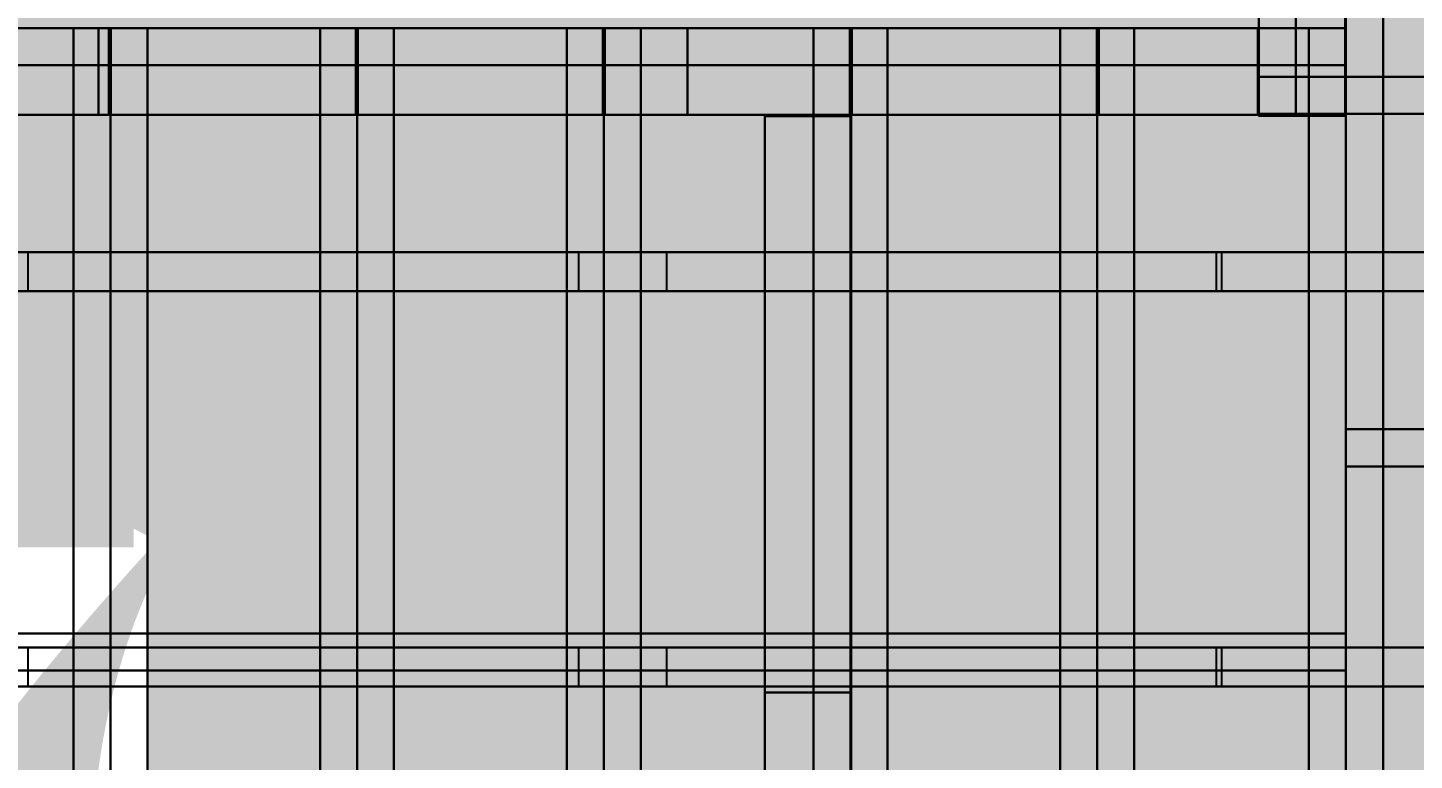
# Model space of a CAD drawing. Header units: inches. Extents: x -252 to 449, y -12 to 800.
# Drawn here: x -98.9 to -42.7, y 272.9 to 302.5 of the extents above; entities that cross this region are included whole.
import ezdxf

# ---------------------------------------------------------------- set-up
doc = ezdxf.new("R2010")
doc.units = ezdxf.units.IN
doc.header["$MEASUREMENT"] = 0
for name, color, linetype in [('C2', 2, 'CONTINUOUS'), ('RT2', 7, 'CONTINUOUS'), ('W1', 5, 'CONTINUOUS'), ('W2', 5, 'CONTINUOUS')]:
    doc.layers.add(name, color=color, linetype=linetype)

msp = doc.modelspace()

# ---------------------------------------------------------------- linework, layer by layer
at = {"layer": 'C2'}
for points in [[(-45.5, 319.02, 78.63), (-45.5, 253.53, 78.63), (-45.5, 253.53, 82.19), (-45.5, 319.02, 82.19)], [(-44, 319.02, 78.63), (-44, 253.53, 78.63), (-45.5, 253.53, 78.63), (-45.5, 319.02, 78.63)], [(-44, 253.53, 82.19), (-44, 319.02, 82.19), (-45.5, 319.02, 82.19), (-45.5, 253.53, 82.19)], [(-49.03, 309.03, 86.88), (-49.03, 299.04, 86.88), (-49.03, 299.04, 90.44), (-49.03, 309.03, 90.44)], [(-47.53, 309.03, 86.88), (-47.53, 299.04, 86.88), (-49.03, 299.04, 86.88), (-49.03, 309.03, 86.88)], [(-47.53, 299.04, 90.44), (-47.53, 309.03, 90.44), (-49.03, 309.03, 90.44), (-49.03, 299.04, 90.44)], [(-95.53, 302.51, 28.75), (-105.51, 302.51, 28.75), (-105.51, 302.51, 32.31), (-95.53, 302.51, 32.31)], [(-95.53, 301.01, 28.75), (-105.51, 301.01, 28.75), (-105.51, 302.51, 28.75), (-95.53, 302.51, 28.75)], [(-105.51, 301.01, 32.31), (-95.53, 301.01, 32.31), (-95.53, 302.51, 32.31), (-105.51, 302.51, 32.31)], [(-97.02, 253.53, 28.75), (-97.02, 302.51, 28.75), (-95.53, 302.51, 28.75), (-95.53, 253.53, 28.75)], [(-97.02, 302.51, 32.31), (-97.02, 253.53, 32.31), (-95.53, 253.53, 32.31), (-95.53, 302.51, 32.31)], [(-85.54, 302.51, 37), (-95.53, 302.51, 37), (-95.53, 302.51, 40.56), (-85.54, 302.51, 40.56)], [(-85.54, 301.01, 37), (-95.53, 301.01, 37), (-95.53, 302.51, 37), (-85.54, 302.51, 37)], [(-95.53, 301.01, 40.56), (-85.54, 301.01, 40.56), (-85.54, 302.51, 40.56), (-95.53, 302.51, 40.56)], [(-95.53, 302.51, 37), (-95.53, 253.53, 37), (-95.53, 253.53, 40.56), (-95.53, 302.51, 40.56)], [(-94.03, 302.51, 37), (-94.03, 253.53, 37), (-95.53, 253.53, 37), (-95.53, 302.51, 37)], [(-94.03, 253.53, 40.56), (-94.03, 302.51, 40.56), (-95.53, 302.51, 40.56), (-95.53, 253.53, 40.56)], [(-95.53, 253.53, 28.75), (-95.53, 302.51, 28.75), (-95.53, 302.51, 32.31), (-95.53, 253.53, 32.31)], [(-87.04, 253.53, 37), (-87.04, 302.51, 37), (-85.54, 302.51, 37), (-85.54, 253.53, 37)], [(-87.04, 302.51, 40.56), (-87.04, 253.53, 40.56), (-85.54, 253.53, 40.56), (-85.54, 302.51, 40.56)], [(-75.55, 302.51, 45.37), (-85.54, 302.51, 45.37), (-85.54, 302.51, 48.94), (-75.55, 302.51, 48.94)], [(-75.55, 301.01, 45.37), (-85.54, 301.01, 45.37), (-85.54, 302.51, 45.37), (-75.55, 302.51, 45.37)], [(-85.54, 301.01, 48.94), (-75.55, 301.01, 48.94), (-75.55, 302.51, 48.94), (-85.54, 302.51, 48.94)], [(-85.54, 302.51, 45.37), (-85.54, 253.53, 45.37), (-85.54, 253.53, 48.94), (-85.54, 302.51, 48.94)], [(-84.05, 302.51, 45.37), (-84.05, 253.53, 45.37), (-85.54, 253.53, 45.37), (-85.54, 302.51, 45.37)], [(-84.05, 253.53, 48.94), (-84.05, 302.51, 48.94), (-85.54, 302.51, 48.94), (-85.54, 253.53, 48.94)], [(-85.54, 253.53, 37), (-85.54, 302.51, 37), (-85.54, 302.51, 40.56), (-85.54, 253.53, 40.56)], [(-77.05, 253.53, 45.37), (-77.05, 302.51, 45.37), (-75.55, 302.51, 45.37), (-75.55, 253.53, 45.37)], [(-77.05, 302.51, 48.94), (-77.05, 253.53, 48.94), (-75.55, 253.53, 48.94), (-75.55, 302.51, 48.94)], [(-65.57, 302.51, 53.63), (-75.55, 302.51, 53.63), (-75.55, 302.51, 57.19), (-65.57, 302.51, 57.19)], [(-65.57, 301.01, 53.63), (-75.55, 301.01, 53.63), (-75.55, 302.51, 53.63), (-65.57, 302.51, 53.63)], [(-75.55, 301.01, 57.19), (-65.57, 301.01, 57.19), (-65.57, 302.51, 57.19), (-75.55, 302.51, 57.19)], [(-75.55, 302.51, 53.63), (-75.55, 253.53, 53.63), (-75.55, 253.53, 57.19), (-75.55, 302.51, 57.19)], [(-74.06, 302.51, 53.63), (-74.06, 253.53, 53.63), (-75.55, 253.53, 53.63), (-75.55, 302.51, 53.63)], [(-74.06, 253.53, 57.19), (-74.06, 302.51, 57.19), (-75.55, 302.51, 57.19), (-75.55, 253.53, 57.19)], [(-75.55, 253.53, 45.37), (-75.55, 302.51, 45.37), (-75.55, 302.51, 48.94), (-75.55, 253.53, 48.94)], [(-67.06, 253.53, 53.63), (-67.06, 302.51, 53.63), (-65.57, 302.51, 53.63), (-65.57, 253.53, 53.63)], [(-67.06, 302.51, 57.19), (-67.06, 253.53, 57.19), (-65.57, 253.53, 57.19), (-65.57, 302.51, 57.19)], [(-55.58, 302.51, 62), (-65.57, 302.51, 62), (-65.57, 302.51, 65.56), (-55.58, 302.51, 65.56)], [(-55.58, 301.01, 62), (-65.57, 301.01, 62), (-65.57, 302.51, 62), (-55.58, 302.51, 62)], [(-65.57, 301.01, 65.56), (-55.58, 301.01, 65.56), (-55.58, 302.51, 65.56), (-65.57, 302.51, 65.56)], [(-65.57, 302.51, 62), (-65.57, 253.53, 62), (-65.57, 253.53, 65.56), (-65.57, 302.51, 65.56)], [(-64.07, 302.51, 62), (-64.07, 253.53, 62), (-65.57, 253.53, 62), (-65.57, 302.51, 62)], [(-64.07, 253.53, 65.56), (-64.07, 302.51, 65.56), (-65.57, 302.51, 65.56), (-65.57, 253.53, 65.56)], [(-65.57, 253.53, 53.63), (-65.57, 302.51, 53.63), (-65.57, 302.51, 57.19), (-65.57, 253.53, 57.19)], [(-57.08, 253.53, 62), (-57.08, 302.51, 62), (-55.58, 302.51, 62), (-55.58, 253.53, 62)], [(-57.08, 302.51, 65.56), (-57.08, 253.53, 65.56), (-55.58, 253.53, 65.56), (-55.58, 302.51, 65.56)], [(-45.5, 302.51, 70.25), (-55.58, 302.51, 70.25), (-55.58, 302.51, 73.81), (-45.5, 302.51, 73.81)], [(-45.5, 301.01, 70.25), (-55.58, 301.01, 70.25), (-55.58, 302.51, 70.25), (-45.5, 302.51, 70.25)], [(-55.58, 301.01, 73.81), (-45.5, 301.01, 73.81), (-45.5, 302.51, 73.81), (-55.58, 302.51, 73.81)], [(-55.58, 302.51, 70.25), (-55.58, 253.53, 70.25), (-55.58, 253.53, 73.81), (-55.58, 302.51, 73.81)], [(-54.08, 302.51, 70.25), (-54.08, 253.53, 70.25), (-55.58, 253.53, 70.25), (-55.58, 302.51, 70.25)], [(-54.08, 253.53, 73.81), (-54.08, 302.51, 73.81), (-55.58, 302.51, 73.81), (-55.58, 253.53, 73.81)], [(-55.58, 253.53, 62), (-55.58, 302.51, 62), (-55.58, 302.51, 65.56), (-55.58, 253.53, 65.56)], [(-47, 253.53, 70.25), (-47, 302.51, 70.25), (-45.5, 302.51, 70.25), (-45.5, 253.53, 70.25)], [(-47, 302.51, 73.81), (-47, 253.53, 73.81), (-45.5, 253.53, 73.81), (-45.5, 302.51, 73.81)], [(-45.5, 253.53, 70.25), (-45.5, 302.51, 70.25), (-45.5, 302.51, 73.81), (-45.5, 253.53, 73.81)], [(-49.03, 300.54, 86.88), (0, 300.54, 86.88), (0, 299.04, 86.88), (-49.03, 299.04, 86.88)], [(0, 300.54, 90.44), (-49.03, 300.54, 90.44), (-49.03, 299.04, 90.44), (0, 299.04, 90.44)], [(-49.03, 299.04, 86.88), (0, 299.04, 86.88), (0, 299.04, 90.44), (-49.03, 299.04, 90.44)], [(-22.75, 286.28, 78.63), (-45.5, 286.28, 78.63), (-45.5, 286.28, 82.19), (-22.75, 286.28, 82.19)], [(-22.75, 284.78, 78.63), (-45.5, 284.78, 78.63), (-45.5, 286.28, 78.63), (-22.75, 286.28, 78.63)], [(-45.5, 284.78, 82.19), (-22.75, 284.78, 82.19), (-22.75, 286.28, 82.19), (-45.5, 286.28, 82.19)], [(-95.53, 278.02, 28.75), (-105.51, 278.02, 28.75), (-105.51, 278.02, 32.31), (-95.53, 278.02, 32.31)], [(-95.53, 276.52, 28.75), (-105.51, 276.52, 28.75), (-105.51, 278.02, 28.75), (-95.53, 278.02, 28.75)], [(-105.51, 276.52, 32.31), (-95.53, 276.52, 32.31), (-95.53, 278.02, 32.31), (-105.51, 278.02, 32.31)], [(-85.54, 278.02, 37), (-95.53, 278.02, 37), (-95.53, 278.02, 40.56), (-85.54, 278.02, 40.56)], [(-85.54, 276.52, 37), (-95.53, 276.52, 37), (-95.53, 278.02, 37), (-85.54, 278.02, 37)], [(-95.53, 276.52, 40.56), (-85.54, 276.52, 40.56), (-85.54, 278.02, 40.56), (-95.53, 278.02, 40.56)], [(-75.55, 278.02, 45.37), (-85.54, 278.02, 45.37), (-85.54, 278.02, 48.94), (-75.55, 278.02, 48.94)], [(-75.55, 276.52, 45.37), (-85.54, 276.52, 45.37), (-85.54, 278.02, 45.37), (-75.55, 278.02, 45.37)], [(-85.54, 276.52, 48.94), (-75.55, 276.52, 48.94), (-75.55, 278.02, 48.94), (-85.54, 278.02, 48.94)], [(-65.57, 278.02, 53.63), (-75.55, 278.02, 53.63), (-75.55, 278.02, 57.19), (-65.57, 278.02, 57.19)], [(-65.57, 276.52, 53.63), (-75.55, 276.52, 53.63), (-75.55, 278.02, 53.63), (-65.57, 278.02, 53.63)], [(-75.55, 276.52, 57.19), (-65.57, 276.52, 57.19), (-65.57, 278.02, 57.19), (-75.55, 278.02, 57.19)], [(-55.58, 278.02, 62), (-65.57, 278.02, 62), (-65.57, 278.02, 65.56), (-55.58, 278.02, 65.56)], [(-55.58, 276.52, 62), (-65.57, 276.52, 62), (-65.57, 278.02, 62), (-55.58, 278.02, 62)], [(-65.57, 276.52, 65.56), (-55.58, 276.52, 65.56), (-55.58, 278.02, 65.56), (-65.57, 278.02, 65.56)], [(-45.5, 278.02, 70.25), (-55.58, 278.02, 70.25), (-55.58, 278.02, 73.81), (-45.5, 278.02, 73.81)], [(-45.5, 276.52, 70.25), (-55.58, 276.52, 70.25), (-55.58, 278.02, 70.25), (-45.5, 278.02, 70.25)], [(-55.58, 276.52, 73.81), (-45.5, 276.52, 73.81), (-45.5, 278.02, 73.81), (-55.58, 278.02, 73.81)]]:
    msp.add_3dface(points, dxfattribs=at)
at = {"layer": 'RT2'}
for points in [[(0, 291.87, 229.96), (-252, 291.87, 229.96), (-252, 293.45, 229.96), (0, 293.45, 229.96)], [(0, 293.45, 229.96), (-252, 293.45, 229.96), (-252, 293.45, 232.01), (0, 293.45, 232.01)], [(0, 293.45, 234.96), (-1.17, 293.45, 233.28), (-127.17, 293.45, 321.51), (-126, 293.45, 323.19)], [(0, 293.45, 234.96), (-126, 293.45, 323.19), (-126, 291.87, 323.19), (0, 291.87, 234.96)], [(-76.56, 293.45, 287.99), (-98.87, 293.45, 230.71), (-98.87, 291.87, 230.71), (-76.56, 291.87, 287.99)], [(-76.56, 293.45, 287.99), (-74.65, 293.45, 287.24), (-96.96, 293.45, 229.97), (-98.87, 293.45, 230.71)], [(-50.75, 293.45, 230.73), (-52.65, 293.45, 229.97), (-74.92, 293.45, 285.33), (-73.02, 293.45, 286.09)], [(-50.75, 293.45, 230.73), (-73.02, 293.45, 286.09), (-73.02, 291.87, 286.09), (-50.75, 291.87, 230.73)], [(-28.07, 293.45, 254.61), (-50.54, 293.45, 231.39), (-50.54, 291.87, 231.39), (-28.07, 291.87, 254.61)], [(-28.07, 293.45, 254.61), (-26.59, 293.45, 253.19), (-49.07, 293.45, 229.96), (-50.54, 293.45, 231.39)], [(0, 291.87, 229.96), (0, 291.87, 232.01), (-252, 291.87, 232.01), (-252, 291.87, 229.96)], [(0, 291.87, 234.96), (-126, 291.87, 323.19), (-127.17, 291.87, 321.51), (-1.17, 291.87, 233.28)], [(-76.56, 291.87, 287.99), (-98.87, 291.87, 230.71), (-96.96, 291.87, 229.97), (-74.65, 291.87, 287.24)], [(-50.75, 291.87, 230.73), (-73.02, 291.87, 286.09), (-74.92, 291.87, 285.33), (-52.65, 291.87, 229.97)], [(-28.07, 291.87, 254.61), (-50.54, 291.87, 231.39), (-49.07, 291.87, 229.96), (-26.59, 291.87, 253.19)], [(0, 275.87, 229.96), (-252, 275.87, 229.96), (-252, 277.45, 229.96), (0, 277.45, 229.96)], [(0, 277.45, 229.96), (-252, 277.45, 229.96), (-252, 277.45, 232.01), (0, 277.45, 232.01)], [(0, 277.45, 234.96), (-1.17, 277.45, 233.28), (-127.17, 277.45, 321.51), (-126, 277.45, 323.19)], [(0, 277.45, 234.96), (-126, 277.45, 323.19), (-126, 275.87, 323.19), (0, 275.87, 234.96)], [(-76.56, 277.45, 287.99), (-98.87, 277.45, 230.71), (-98.87, 275.87, 230.71), (-76.56, 275.87, 287.99)], [(-76.56, 277.45, 287.99), (-74.65, 277.45, 287.24), (-96.96, 277.45, 229.97), (-98.87, 277.45, 230.71)], [(-50.75, 277.45, 230.73), (-52.65, 277.45, 229.97), (-74.92, 277.45, 285.33), (-73.02, 277.45, 286.09)], [(-50.75, 277.45, 230.73), (-73.02, 277.45, 286.09), (-73.02, 275.87, 286.09), (-50.75, 275.87, 230.73)], [(-28.07, 277.45, 254.61), (-50.54, 277.45, 231.39), (-50.54, 275.87, 231.39), (-28.07, 275.87, 254.61)], [(-28.07, 277.45, 254.61), (-26.59, 277.45, 253.19), (-49.07, 277.45, 229.96), (-50.54, 277.45, 231.39)], [(0, 275.87, 229.96), (0, 275.87, 232.01), (-252, 275.87, 232.01), (-252, 275.87, 229.96)], [(0, 275.87, 234.96), (-126, 275.87, 323.19), (-127.17, 275.87, 321.51), (-1.17, 275.87, 233.28)], [(-76.56, 275.87, 287.99), (-98.87, 275.87, 230.71), (-96.96, 275.87, 229.97), (-74.65, 275.87, 287.24)], [(-50.75, 275.87, 230.73), (-73.02, 275.87, 286.09), (-74.92, 275.87, 285.33), (-52.65, 275.87, 229.97)], [(-28.07, 275.87, 254.61), (-50.54, 275.87, 231.39), (-49.07, 275.87, 229.96), (-26.59, 275.87, 253.19)]]:
    msp.add_3dface(points, dxfattribs=at)
at = {"layer": 'W1'}
for points in [[(-45.53, 298.97, 108), (-45.53, 319.03, 108), (-49.03, 319.03, 108), (-49.03, 298.97, 108)], [(-49.03, 319.03, 106.54), (-49.03, 298.97, 106.54), (-49.03, 298.97, 108), (-49.03, 319.03, 108)], [(-45.53, 298.97, 106.54), (-45.53, 319.03, 106.54), (-45.53, 319.03, 108), (-45.53, 298.97, 108)], [(-45.53, 315.47), (-45.53, 298.97), (-49.03, 298.97), (-49.03, 315.47)], [(-49.03, 298.97, 1.46), (-49.03, 315.47, 1.46), (-49.03, 315.47), (-49.03, 298.97)], [(-45.53, 315.47, 1.46), (-45.53, 298.97, 1.46), (-45.53, 298.97), (-45.53, 315.47)], [(-45.53, 298.97, 86.88), (-45.53, 309.03, 86.88), (-49.03, 309.03, 86.88), (-49.03, 298.97, 86.88)], [(-49.03, 309.03, 85.42), (-49.03, 298.97, 85.42), (-49.03, 298.97, 86.88), (-49.03, 309.03, 86.88)], [(-45.53, 308.97, 90.38), (-45.53, 298.97, 90.38), (-49.03, 298.97, 90.38), (-49.03, 308.97, 90.38)], [(-49.03, 298.97, 91.83), (-49.03, 308.97, 91.83), (-49.03, 308.97, 90.38), (-49.03, 298.97, 90.38)], [(-45.53, 298.97, 85.42), (-45.53, 309.03, 85.42), (-45.53, 309.03, 86.88), (-45.53, 298.97, 86.88)], [(-45.53, 308.97, 91.83), (-45.53, 298.97, 91.83), (-45.53, 298.97, 90.38), (-45.53, 308.97, 90.38)], [(-135.51, 302.51), (-49.07, 302.51), (-49.07, 299.01), (-135.51, 299.01)], [(-135.51, 302.51, 1.46), (-49.07, 302.51, 1.46), (-49.07, 302.51), (-135.51, 302.51)], [(-49.07, 302.51, 108), (-135.51, 302.51, 108), (-135.51, 299.01, 108), (-49.07, 299.01, 108)], [(-49.07, 302.51, 106.54), (-135.51, 302.51, 106.54), (-135.51, 302.51, 108), (-49.07, 302.51, 108)], [(-115.59, 302.51, 32.25), (-95.59, 302.51, 32.25), (-95.59, 299.01, 32.25), (-115.59, 299.01, 32.25)], [(-115.59, 302.51, 33.71), (-95.59, 302.51, 33.71), (-95.59, 302.51, 32.25), (-115.59, 302.51, 32.25)], [(-85.51, 302.51, 28.75), (-105.51, 302.51, 28.75), (-105.51, 299.01, 28.75), (-85.51, 299.01, 28.75)], [(-85.51, 302.51, 27.29), (-105.51, 302.51, 27.29), (-105.51, 302.51, 28.75), (-85.51, 302.51, 28.75)], [(-97.05, 302.51, 32.25), (-97.05, 302.51, 108), (-95.59, 302.51, 108), (-95.59, 302.51, 32.25)], [(-95.59, 302.51, 40.5), (-85.59, 302.51, 40.5), (-85.59, 299.01, 40.5), (-95.59, 299.01, 40.5)], [(-95.59, 302.51, 41.96), (-85.59, 302.51, 41.96), (-85.59, 302.51, 40.5), (-95.59, 302.51, 40.5)], [(-95.59, 302.51, 48.88), (-75.59, 302.51, 48.88), (-75.59, 299.01, 48.88), (-95.59, 299.01, 48.88)], [(-95.59, 302.51, 50.33), (-75.59, 302.51, 50.33), (-75.59, 302.51, 48.88), (-95.59, 302.51, 48.88)], [(-95.59, 302.51, 32.25), (-95.59, 302.51, 108), (-95.59, 299.01, 108), (-95.59, 299.01, 32.25)], [(-85.51, 302.51, 37), (-95.51, 302.51, 37), (-95.51, 299.01, 37), (-85.51, 299.01, 37)], [(-85.51, 302.51, 35.54), (-95.51, 302.51, 35.54), (-95.51, 302.51, 37), (-85.51, 302.51, 37)], [(-95.51, 302.51, 37), (-95.51, 302.51, 28.75), (-95.51, 299.01, 28.75), (-95.51, 299.01, 37)], [(-94.05, 302.51, 37), (-94.05, 302.51, 28.75), (-95.51, 302.51, 28.75), (-95.51, 302.51, 37)], [(-87.05, 302.51, 40.5), (-87.05, 302.51, 48.88), (-85.59, 302.51, 48.88), (-85.59, 302.51, 40.5)], [(-85.59, 302.51, 40.5), (-85.59, 302.51, 48.88), (-85.59, 299.01, 48.88), (-85.59, 299.01, 40.5)], [(-65.51, 302.51, 45.37), (-85.51, 302.51, 45.37), (-85.51, 299.01, 45.37), (-65.51, 299.01, 45.37)], [(-65.51, 302.51, 43.92), (-85.51, 302.51, 43.92), (-85.51, 302.51, 45.37), (-65.51, 302.51, 45.37)], [(-85.51, 302.51, 45.37), (-85.51, 302.51), (-85.51, 299.01), (-85.51, 299.01, 45.37)], [(-84.05, 302.51, 45.37), (-84.05, 302.51), (-85.51, 302.51), (-85.51, 302.51, 45.37)], [(-77.05, 302.51, 48.88), (-77.05, 302.51, 108), (-75.59, 302.51, 108), (-75.59, 302.51, 48.88)], [(-75.59, 302.51, 57.13), (-65.59, 302.51, 57.13), (-65.59, 299.01, 57.13), (-75.59, 299.01, 57.13)], [(-75.59, 302.51, 58.58), (-65.59, 302.51, 58.58), (-65.59, 302.51, 57.13), (-75.59, 302.51, 57.13)], [(-75.59, 302.51, 65.5), (-55.59, 302.51, 65.5), (-55.59, 299.01, 65.5), (-75.59, 299.01, 65.5)], [(-75.59, 302.51, 66.96), (-55.59, 302.51, 66.96), (-55.59, 302.51, 65.5), (-75.59, 302.51, 65.5)], [(-75.59, 302.51, 48.88), (-75.59, 302.51, 108), (-75.59, 299.01, 108), (-75.59, 299.01, 48.88)], [(-65.51, 302.51, 53.63), (-75.51, 302.51, 53.63), (-75.51, 299.01, 53.63), (-65.51, 299.01, 53.63)], [(-65.51, 302.51, 52.17), (-75.51, 302.51, 52.17), (-75.51, 302.51, 53.63), (-65.51, 302.51, 53.63)], [(-75.51, 302.51, 53.63), (-75.51, 302.51, 45.37), (-75.51, 299.01, 45.37), (-75.51, 299.01, 53.63)], [(-74.05, 302.51, 53.63), (-74.05, 302.51, 45.37), (-75.51, 302.51, 45.37), (-75.51, 302.51, 53.63)], [(-67.05, 302.51, 57.13), (-67.05, 302.51, 65.5), (-65.59, 302.51, 65.5), (-65.59, 302.51, 57.13)], [(-65.59, 302.51, 57.13), (-65.59, 302.51, 65.5), (-65.59, 299.01, 65.5), (-65.59, 299.01, 57.13)], [(-49.07, 302.51, 62), (-65.51, 302.51, 62), (-65.51, 299.01, 62), (-49.07, 299.01, 62)], [(-49.07, 302.51, 60.54), (-65.51, 302.51, 60.54), (-65.51, 302.51, 62), (-49.07, 302.51, 62)], [(-65.51, 302.51, 62), (-65.51, 302.51), (-65.51, 299.01), (-65.51, 299.01, 62)], [(-64.05, 302.51, 62), (-64.05, 302.51), (-65.51, 302.51), (-65.51, 302.51, 62)], [(-57.05, 302.51, 65.5), (-57.05, 302.51, 108), (-55.59, 302.51, 108), (-55.59, 302.51, 65.5)], [(-55.59, 302.51, 73.75), (-49.07, 302.51, 73.75), (-49.07, 299.01, 73.75), (-55.59, 299.01, 73.75)], [(-55.59, 302.51, 75.21), (-49.07, 302.51, 75.21), (-49.07, 302.51, 73.75), (-55.59, 302.51, 73.75)], [(-55.59, 302.51, 65.5), (-55.59, 302.51, 108), (-55.59, 299.01, 108), (-55.59, 299.01, 65.5)], [(-49.07, 302.51, 70.25), (-55.51, 302.51, 70.25), (-55.51, 299.01, 70.25), (-49.07, 299.01, 70.25)], [(-49.07, 302.51, 68.79), (-55.51, 302.51, 68.79), (-55.51, 302.51, 70.25), (-49.07, 302.51, 70.25)], [(-55.51, 302.51, 70.25), (-55.51, 302.51, 62), (-55.51, 299.01, 62), (-55.51, 299.01, 70.25)], [(-54.05, 302.51, 70.25), (-54.05, 302.51, 62), (-55.51, 302.51, 62), (-55.51, 302.51, 70.25)], [(-50.53, 302.51, 73.75), (-50.53, 302.51, 108), (-49.07, 302.51, 108), (-49.07, 302.51, 73.75)], [(-50.53, 302.51), (-50.53, 302.51, 70.25), (-49.07, 302.51, 70.25), (-49.07, 302.51)], [(-49.07, 302.51, 73.75), (-49.07, 302.51, 108), (-49.07, 299.01, 108), (-49.07, 299.01, 73.75)], [(-49.07, 302.51), (-49.07, 302.51, 70.25), (-49.07, 299.01, 70.25), (-49.07, 299.01)], [(-49.03, 300.42, 108), (-49.03, 300.42, 90.38), (-49.03, 298.97, 90.38), (-49.03, 298.97, 108)], [(-49.03, 300.42, 86.88), (-49.03, 300.42), (-49.03, 298.97), (-49.03, 298.97, 86.88)], [(-45.53, 300.42, 90.38), (-45.53, 300.42, 108), (-45.53, 298.97, 108), (-45.53, 298.97, 90.38)], [(-45.53, 300.42), (-45.53, 300.42, 86.88), (-45.53, 298.97, 86.88), (-45.53, 298.97)], [(-49.07, 299.01, 1.46), (-135.51, 299.01, 1.46), (-135.51, 299.01), (-49.07, 299.01)], [(-135.51, 299.01, 106.54), (-49.07, 299.01, 106.54), (-49.07, 299.01, 108), (-135.51, 299.01, 108)], [(-95.59, 299.01, 33.71), (-115.59, 299.01, 33.71), (-115.59, 299.01, 32.25), (-95.59, 299.01, 32.25)], [(-105.51, 299.01, 27.29), (-85.51, 299.01, 27.29), (-85.51, 299.01, 28.75), (-105.51, 299.01, 28.75)], [(-97.05, 299.01, 108), (-97.05, 299.01, 32.25), (-95.59, 299.01, 32.25), (-95.59, 299.01, 108)], [(-85.59, 299.01, 41.96), (-95.59, 299.01, 41.96), (-95.59, 299.01, 40.5), (-85.59, 299.01, 40.5)], [(-75.59, 299.01, 50.33), (-95.59, 299.01, 50.33), (-95.59, 299.01, 48.88), (-75.59, 299.01, 48.88)], [(-95.51, 299.01, 35.54), (-85.51, 299.01, 35.54), (-85.51, 299.01, 37), (-95.51, 299.01, 37)], [(-94.05, 299.01, 28.75), (-94.05, 299.01, 37), (-95.51, 299.01, 37), (-95.51, 299.01, 28.75)], [(-87.05, 299.01, 48.88), (-87.05, 299.01, 40.5), (-85.59, 299.01, 40.5), (-85.59, 299.01, 48.88)], [(-85.51, 299.01, 43.92), (-65.51, 299.01, 43.92), (-65.51, 299.01, 45.37), (-85.51, 299.01, 45.37)], [(-84.05, 299.01), (-84.05, 299.01, 45.37), (-85.51, 299.01, 45.37), (-85.51, 299.01)], [(-77.05, 299.01, 108), (-77.05, 299.01, 48.88), (-75.59, 299.01, 48.88), (-75.59, 299.01, 108)], [(-65.59, 299.01, 58.58), (-75.59, 299.01, 58.58), (-75.59, 299.01, 57.13), (-65.59, 299.01, 57.13)], [(-55.59, 299.01, 66.96), (-75.59, 299.01, 66.96), (-75.59, 299.01, 65.5), (-55.59, 299.01, 65.5)], [(-75.51, 299.01, 52.17), (-65.51, 299.01, 52.17), (-65.51, 299.01, 53.63), (-75.51, 299.01, 53.63)], [(-74.05, 299.01, 45.37), (-74.05, 299.01, 53.63), (-75.51, 299.01, 53.63), (-75.51, 299.01, 45.37)], [(-65.53, 298.95), (-65.53, 257.13), (-69.03, 257.13), (-69.03, 298.95)], [(-69.03, 257.13, 1.46), (-69.03, 298.95, 1.46), (-69.03, 298.95), (-69.03, 257.13)], [(-65.53, 257.13, 53.63), (-65.53, 298.95, 53.63), (-69.03, 298.95, 53.63), (-69.03, 257.13, 53.63)], [(-69.03, 298.95, 52.17), (-69.03, 257.13, 52.17), (-69.03, 257.13, 53.63), (-69.03, 298.95, 53.63)], [(-65.53, 298.95, 53.63), (-65.53, 298.95), (-69.03, 298.95), (-69.03, 298.95, 53.63)], [(-69.03, 297.49), (-69.03, 297.49, 53.63), (-69.03, 298.95, 53.63), (-69.03, 298.95)], [(-65.53, 275.63, 48.75), (-65.53, 298.95, 48.75), (-69.03, 298.95, 48.75), (-69.03, 275.63, 48.75)], [(-69.03, 298.95, 47.29), (-69.03, 275.63, 47.29), (-69.03, 275.63, 48.75), (-69.03, 298.95, 48.75)], [(-67.05, 299.01, 65.5), (-67.05, 299.01, 57.13), (-65.59, 299.01, 57.13), (-65.59, 299.01, 65.5)], [(-65.53, 298.95, 1.46), (-65.53, 257.13, 1.46), (-65.53, 257.13), (-65.53, 298.95)], [(-65.53, 257.13, 52.17), (-65.53, 298.95, 52.17), (-65.53, 298.95, 53.63), (-65.53, 257.13, 53.63)], [(-65.53, 297.49, 53.63), (-65.53, 297.49), (-65.53, 298.95), (-65.53, 298.95, 53.63)], [(-65.53, 275.63, 47.29), (-65.53, 298.95, 47.29), (-65.53, 298.95, 48.75), (-65.53, 275.63, 48.75)], [(-65.51, 299.01, 60.54), (-49.07, 299.01, 60.54), (-49.07, 299.01, 62), (-65.51, 299.01, 62)], [(-64.05, 299.01), (-64.05, 299.01, 62), (-65.51, 299.01, 62), (-65.51, 299.01)], [(-57.05, 299.01, 108), (-57.05, 299.01, 65.5), (-55.59, 299.01, 65.5), (-55.59, 299.01, 108)], [(-49.07, 299.01, 75.21), (-55.59, 299.01, 75.21), (-55.59, 299.01, 73.75), (-49.07, 299.01, 73.75)], [(-55.51, 299.01, 68.79), (-49.07, 299.01, 68.79), (-49.07, 299.01, 70.25), (-55.51, 299.01, 70.25)], [(-54.05, 299.01, 62), (-54.05, 299.01, 70.25), (-55.51, 299.01, 70.25), (-55.51, 299.01, 62)], [(-50.53, 299.01, 108), (-50.53, 299.01, 73.75), (-49.07, 299.01, 73.75), (-49.07, 299.01, 108)], [(-50.53, 299.01, 70.25), (-50.53, 299.01), (-49.07, 299.01), (-49.07, 299.01, 70.25)], [(-45.53, 298.97, 90.38), (-45.53, 298.97, 108), (-49.03, 298.97, 108), (-49.03, 298.97, 90.38)], [(-45.53, 298.97), (-45.53, 298.97, 86.88), (-49.03, 298.97, 86.88), (-49.03, 298.97)], [(-65.53, 275.63, 53.63), (-65.53, 275.63), (-69.03, 275.63), (-69.03, 275.63, 53.63)], [(-69.03, 274.18), (-69.03, 274.18, 53.63), (-69.03, 275.63, 53.63), (-69.03, 275.63)], [(-65.53, 257.13, 48.75), (-65.53, 275.63, 48.75), (-69.03, 275.63, 48.75), (-69.03, 257.13, 48.75)], [(-69.03, 275.63, 47.29), (-69.03, 257.13, 47.29), (-69.03, 257.13, 48.75), (-69.03, 275.63, 48.75)], [(-65.53, 274.18, 53.63), (-65.53, 274.18), (-65.53, 275.63), (-65.53, 275.63, 53.63)], [(-65.53, 257.13, 47.29), (-65.53, 275.63, 47.29), (-65.53, 275.63, 48.75), (-65.53, 257.13, 48.75)]]:
    msp.add_3dface(points, dxfattribs=at)
at = {"layer": 'W2'}
for points in [[(-119.49, 302.51, 121.97), (-45.53, 302.51, 121.97), (-45.53, 299.01, 121.97), (-119.49, 299.01, 121.97)], [(-119.49, 302.51, 123.43), (-45.53, 302.51, 123.43), (-45.53, 302.51, 121.97), (-119.49, 302.51, 121.97)], [(-45.53, 302.51, 229.97), (-119.49, 302.51, 229.97), (-119.49, 299.01, 229.97), (-45.53, 299.01, 229.97)], [(-45.53, 302.51, 228.51), (-119.49, 302.51, 228.51), (-119.49, 302.51, 229.97), (-45.53, 302.51, 229.97)], [(-96.01, 302.51, 170.71), (-99.51, 302.51, 170.71), (-99.51, 299.01, 170.71), (-96.01, 299.01, 170.71)], [(-96.01, 302.51, 169.25), (-99.51, 302.51, 169.25), (-99.51, 302.51, 170.71), (-96.01, 302.51, 170.71)], [(-96.01, 302.51, 218.74), (-99.51, 302.51, 218.74), (-99.51, 299.01, 218.74), (-96.01, 299.01, 218.74)], [(-96.01, 302.51, 217.28), (-99.51, 302.51, 217.28), (-99.51, 302.51, 218.74), (-96.01, 302.51, 218.74)], [(-96.01, 302.51, 229.97), (-96.01, 302.51, 121.97), (-96.01, 299.01, 121.97), (-96.01, 299.01, 229.97)], [(-94.55, 302.51, 229.97), (-94.55, 302.51, 121.97), (-96.01, 302.51, 121.97), (-96.01, 302.51, 229.97)], [(-72.17, 302.51, 170.71), (-96.01, 302.51, 170.71), (-96.01, 299.01, 170.71), (-72.17, 299.01, 170.71)], [(-72.17, 302.51, 169.25), (-96.01, 302.51, 169.25), (-96.01, 302.51, 170.71), (-72.17, 302.51, 170.71)], [(-72.17, 302.51, 218.74), (-96.01, 302.51, 218.74), (-96.01, 299.01, 218.74), (-72.17, 299.01, 218.74)], [(-72.17, 302.51, 217.28), (-96.01, 302.51, 217.28), (-96.01, 302.51, 218.74), (-72.17, 302.51, 218.74)], [(-72.17, 302.51, 229.97), (-72.17, 302.51, 121.97), (-72.17, 299.01, 121.97), (-72.17, 299.01, 229.97)], [(-70.71, 302.51, 229.97), (-70.71, 302.51, 121.97), (-72.17, 302.51, 121.97), (-72.17, 302.51, 229.97)], [(-49.03, 302.51, 170.71), (-72.17, 302.51, 170.71), (-72.17, 299.01, 170.71), (-49.03, 299.01, 170.71)], [(-49.03, 302.51, 169.25), (-72.17, 302.51, 169.25), (-72.17, 302.51, 170.71), (-49.03, 302.51, 170.71)], [(-49.03, 302.51, 218.74), (-72.17, 302.51, 218.74), (-72.17, 299.01, 218.74), (-49.03, 299.01, 218.74)], [(-49.03, 302.51, 217.28), (-72.17, 302.51, 217.28), (-72.17, 302.51, 218.74), (-49.03, 302.51, 218.74)], [(-50.49, 302.51, 121.97), (-50.49, 302.51, 229.97), (-49.03, 302.51, 229.97), (-49.03, 302.51, 121.97)], [(-49.03, 302.51, 121.97), (-49.03, 302.51, 229.97), (-49.03, 299.01, 229.97), (-49.03, 299.01, 121.97)], [(-45.53, 302.51, 170.71), (-49.03, 302.51, 170.71), (-49.03, 299.01, 170.71), (-45.53, 299.01, 170.71)], [(-45.53, 302.51, 169.25), (-49.03, 302.51, 169.25), (-49.03, 302.51, 170.71), (-45.53, 302.51, 170.71)], [(-45.53, 302.51, 218.74), (-49.03, 302.51, 218.74), (-49.03, 299.01, 218.74), (-45.53, 299.01, 218.74)], [(-45.53, 302.51, 217.28), (-49.03, 302.51, 217.28), (-49.03, 302.51, 218.74), (-45.53, 302.51, 218.74)], [(-46.99, 302.51, 121.97), (-46.99, 302.51, 229.97), (-45.53, 302.51, 229.97), (-45.53, 302.51, 121.97)], [(-45.53, 302.51, 121.97), (-45.53, 302.51, 229.97), (-45.53, 299.01, 229.97), (-45.53, 299.01, 121.97)], [(-45.53, 299.01, 123.43), (-119.49, 299.01, 123.43), (-119.49, 299.01, 121.97), (-45.53, 299.01, 121.97)], [(-119.49, 299.01, 228.51), (-45.53, 299.01, 228.51), (-45.53, 299.01, 229.97), (-119.49, 299.01, 229.97)], [(-99.51, 299.01, 169.25), (-96.01, 299.01, 169.25), (-96.01, 299.01, 170.71), (-99.51, 299.01, 170.71)], [(-99.51, 299.01, 217.28), (-96.01, 299.01, 217.28), (-96.01, 299.01, 218.74), (-99.51, 299.01, 218.74)], [(-94.55, 299.01, 121.97), (-94.55, 299.01, 229.97), (-96.01, 299.01, 229.97), (-96.01, 299.01, 121.97)], [(-96.01, 299.01, 169.25), (-72.17, 299.01, 169.25), (-72.17, 299.01, 170.71), (-96.01, 299.01, 170.71)], [(-96.01, 299.01, 217.28), (-72.17, 299.01, 217.28), (-72.17, 299.01, 218.74), (-96.01, 299.01, 218.74)], [(-70.71, 299.01, 121.97), (-70.71, 299.01, 229.97), (-72.17, 299.01, 229.97), (-72.17, 299.01, 121.97)], [(-72.17, 299.01, 169.25), (-49.03, 299.01, 169.25), (-49.03, 299.01, 170.71), (-72.17, 299.01, 170.71)], [(-72.17, 299.01, 217.28), (-49.03, 299.01, 217.28), (-49.03, 299.01, 218.74), (-72.17, 299.01, 218.74)], [(-50.49, 299.01, 229.97), (-50.49, 299.01, 121.97), (-49.03, 299.01, 121.97), (-49.03, 299.01, 229.97)], [(-49.03, 299.01, 169.25), (-45.53, 299.01, 169.25), (-45.53, 299.01, 170.71), (-49.03, 299.01, 170.71)], [(-49.03, 299.01, 217.28), (-45.53, 299.01, 217.28), (-45.53, 299.01, 218.74), (-49.03, 299.01, 218.74)], [(-46.99, 299.01, 229.97), (-46.99, 299.01, 121.97), (-45.53, 299.01, 121.97), (-45.53, 299.01, 229.97)]]:
    msp.add_3dface(points, dxfattribs=at)

# ---------------------------------------------------------------- texts
at = {"layer": 'C2t'}
for s, p in [('C1', (-130.5, 278.03, 7.69)), ('C11', (-120.49, 278.02, 16.06)), ('C10', (-110.51, 278.02, 24.31)), ('C9', (-100.52, 278.02, 32.69)), ('C8', (-90.53, 278.02, 40.94)), ('C7', (-80.55, 278.02, 49.31)), ('C6', (-70.56, 278.02, 57.56)), ('C5', (-60.57, 278.02, 65.94))]:
    msp.add_text(s, height=120, dxfattribs=at).set_placement(p)
at = {"layer": 'W1t'}
for s, p in [('L1F41', (-92.29, 302.51, 111.94)), ('L1F19', (-197.06, 289.04, 111.94)), ('L1F39', (-65.53, 278.04, 57.56)), ('L1F21', (-192.02, 257.04, 111.94)), ('L1F38', (-69.52, 257.04, 111.94)), ('L1F22', (-248.5, 210.89, 111.94))]:
    msp.add_text(s, height=120, dxfattribs=at).set_placement(p)
at = {"layer": 'W2t'}
for s, p in [('L2F44', (-82.51, 302.51, 233.91)), ('L2F48', (-185.01, 295.52, 233.91)), ('L2F49', (-178.51, 281.51, 233.91)), ('L2F55', (-61.53, 257.03, 233.91)), ('L2F51', (-208.51, 243.99, 233.91)), ('L2F19', (-248.5, 235.88, 233.91)), ('L2F56', (-74.01, 229.91, 233.91)), ('L2F50', (-165.01, 225.01, 233.91)), ('L2F54', (-119.53, 222.27, 233.91)), ('L2F57', (-68.4, 200.71, 233.91)), ('L2F52', (-208.51, 182.51, 233.91)), ('L2F60', (-107.24, 175.21, 233.91)), ('L2F53', (-179.01, 160.99, 233.91)), ('L2F59', (-93.52, 159.34, 233.91))]:
    msp.add_text(s, height=120, dxfattribs=at).set_placement(p)

doc.saveas('drawing.dxf')
